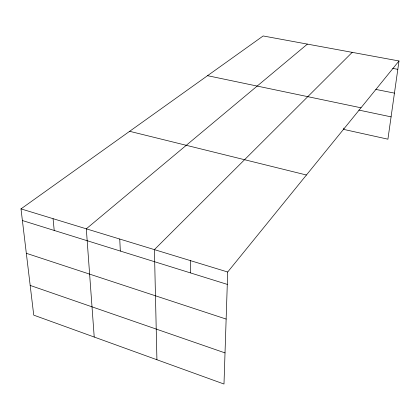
<?xml version="1.0" encoding="UTF-8"?>
<svg xmlns="http://www.w3.org/2000/svg" width="420" height="420" viewBox="0 0 420 420"><rect width="100%" height="100%" fill="white"/><g stroke="black" fill="none" stroke-linecap="round" stroke-linejoin="round"><path stroke-width="0.63" d="M190.318 272.864L190.37 260.605M399 60.968L227.698 272.008L223.991 384.032L33.742 315.142L21 208.882L263.156 35.968L399 60.968L387.917 139.183L343.723 129.407L343.865 128.111M352.207 52.358L154.413 249.627L156.922 359.746M307.393 44.111L86.305 228.827L94.222 337.045M392.731 68.381L397.814 69.337M375.832 89.418L394.443 93.124M207.538 75.684L360.99 107.798M358.848 110.077L391.078 116.86M129.638 131.308L306.437 175.004M21 208.882L227.698 272.008M22.396 220.532L227.288 284.387M26.324 253.292L226.144 319.069M30.177 285.421L225.02 352.9M53.067 218.678L54.212 230.449M119.747 239.038L120.33 251.055"/></g></svg>
